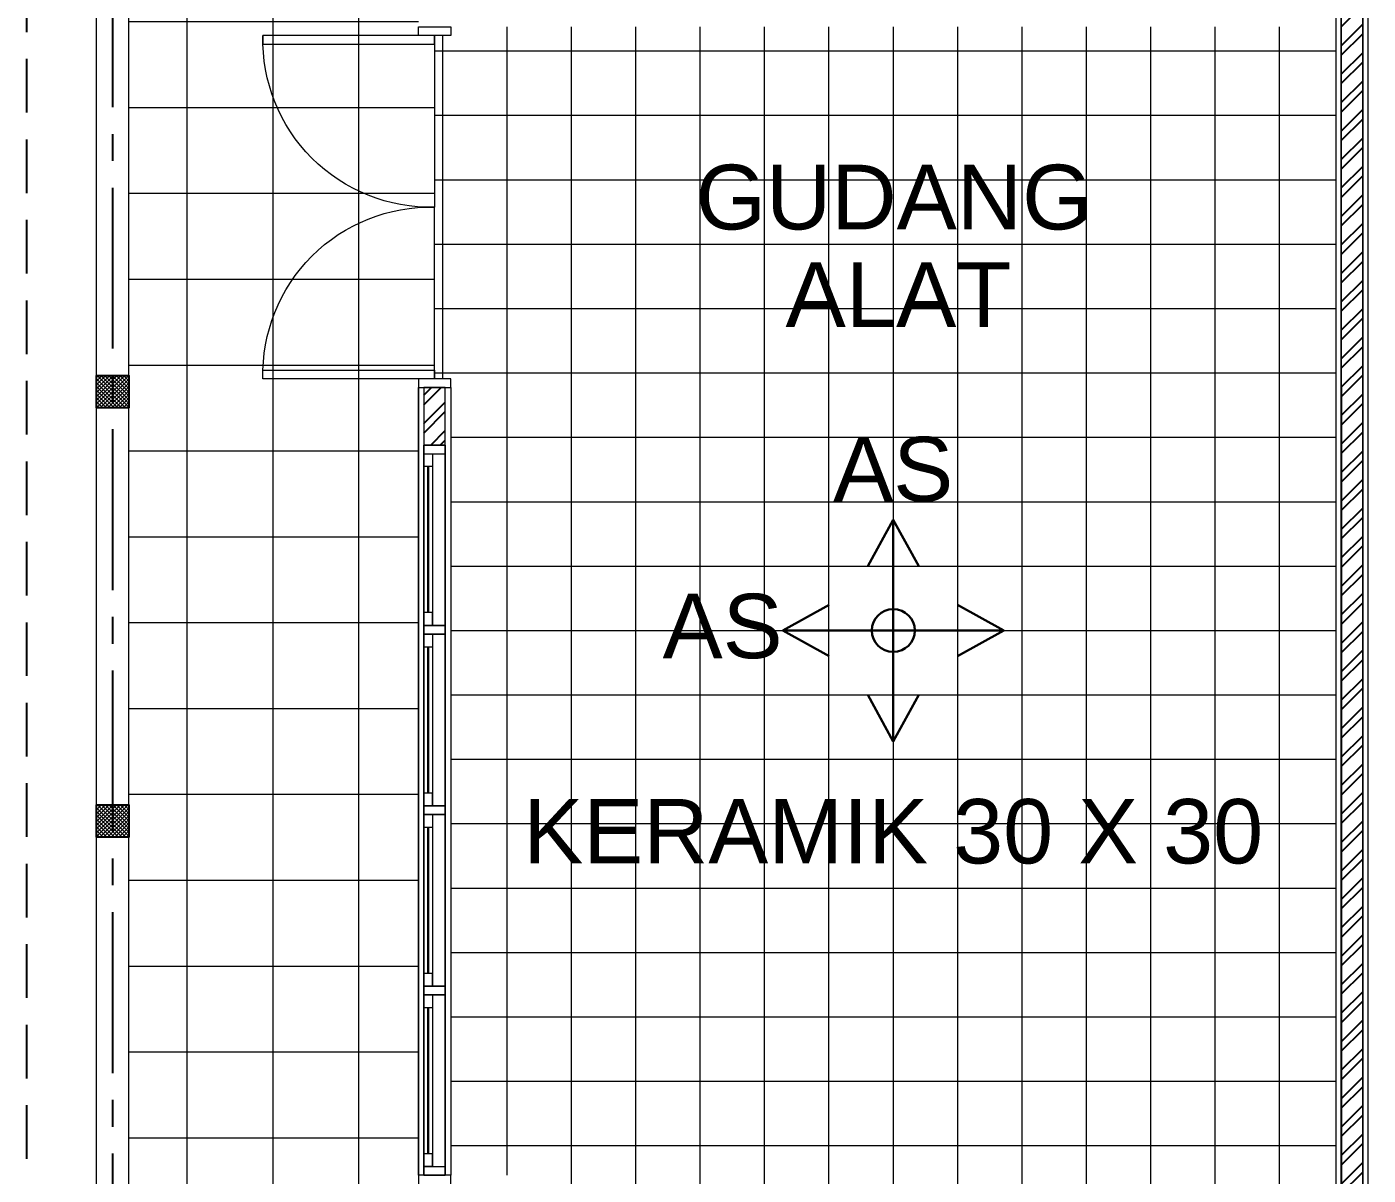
# Model space of a CAD drawing. Header units: inches. Extents: x 249 to 1192, y -18 to 440.
# Drawn here: x 428.19 to 434.44, y 202.14 to 207.49 of the extents above; entities that cross this region are included whole.
import ezdxf

# ---------------------------------------------------------------- set-up
doc = ezdxf.new("R2010")
doc.units = ezdxf.units.IN
doc.header["$MEASUREMENT"] = 0
doc.linetypes.add('CENTER2', pattern=[1.125, 0.75, -0.125, 0.125, -0.125])
doc.linetypes.add('DASHED2', pattern=[0.375, 0.25, -0.125])
for name, color, linetype, lineweight in [('ARSIR BETON', 8, 'Continuous', 0), ('DINDING', 6, 'Continuous', 0), ('DINDING2', 137, 'Continuous', 20), ('KACA', 141, 'Continuous', 30), ('keramik', 31, 'Continuous', 9), ('KERAMIKK', 142, 'Continuous', 5), ('kol', 1, 'Continuous', 30), ('KUSEN', 16, 'Continuous', 15), ('NOT', 7, 'Continuous', 9), ('TEXT (KET. RUANG)', 7, 'Continuous', 5)]:
    doc.layers.add(name, color=color, linetype=linetype, lineweight=lineweight)
for name, color, linetype in [('ARSIR DINDING', 64, 'Continuous'), ('AS', 15, 'CENTER2'), ('ATAP', 123, 'Continuous'), ('KOLOM', 5, 'Continuous')]:
    doc.layers.add(name, color=color, linetype=linetype)
doc.styles.get("Standard").update_dxf_attribs({"font": 'arial.ttf'})

# ---------------------------------------------------------------- blocks, each defined once
blk = doc.blocks.new('P1')
for points in [[(-56.6637, 234.1861), (-56.6637, 234.9861), (-56.6237, 234.9861), (-56.6237, 234.1861), (-56.6637, 234.1861)], [(-55.0637, 234.1861), (-55.0637, 234.9861), (-55.1037, 234.9861), (-55.1037, 234.1861), (-55.0637, 234.1861)], [(-56.6637, 234.1861), (-55.8637, 234.1861)], [(-55.0637, 234.1861), (-55.8637, 234.1861)]]:
    blk.add_lwpolyline(points)
for points in [[(-56.7037, 234.1111), (-56.6637, 234.1111), (-56.6637, 234.2611), (-56.7037, 234.2611)], [(-55.0237, 234.1111), (-55.0637, 234.1111), (-55.0637, 234.2611), (-55.0237, 234.2611)]]:
    blk.add_lwpolyline(points, close=True)
for centre, start, end in [((-56.6437, 234.2061), 358.5312, 91.4688), ((-55.0837, 234.2061), 88.5312, 181.4688)]:
    blk.add_arc(centre, 0.7803, start, end)
blk = doc.blocks.new('K2')
at = {"layer": 'ARSIR BETON'}
h = blk.add_hatch(dxfattribs=at)
h.set_pattern_fill('ANSI37', color=256, scale=0.1, style=0)
h.set_pattern_definition([(45, (-38.743626, 268.082874), (-0.0088388, 0.0088388), []), (135, (-38.743626, 268.082874), (-0.0088388, -0.0088388), [])])
h.paths.add_polyline_path([(-38.5936, 268.2329), (-38.7436, 268.2329), (-38.7436, 268.0829), (-38.5936, 268.0829)])
at = {"layer": 'KOLOM'}
blk.add_lwpolyline([(-38.7436, 268.0829), (-38.5936, 268.0829), (-38.5936, 268.2329), (-38.7436, 268.2329)], close=True, dxfattribs=at)

msp = doc.modelspace()

# ---------------------------------------------------------------- hatches: boundary and pattern name
at = {"layer": 'ARSIR DINDING'}
h = msp.add_hatch(dxfattribs=at)
h.set_pattern_fill('ANSI32', color=256, scale=0.25, style=0)
h.set_pattern_definition([(45, (434.31453, 196.26551), (-0.06629126, 0.06629126), []), (45, (434.35873, 196.26551), (-0.06629126, 0.06629126), [])])
h.paths.add_polyline_path([(434.3145, 208.6955), (434.4146, 208.6955), (434.4146, 196.2655), (434.3145, 196.2655)])
h = msp.add_hatch(dxfattribs=at)
h.set_pattern_fill('ANSI32', color=256, scale=0.25, style=0)
h.set_pattern_definition([(45, (-218.938135, -48.63759), (-0.066291261, 0.066291261), []), (45, (-218.89394, -48.63759), (-0.066291261, 0.066291261), [])])
h.paths.add_polyline_path([(430.0893, 205.5413), (430.1393, 205.5413), (430.1393, 205.8103), (430.0893, 205.8103)])
h.paths.add_polyline_path([(430.0393, 205.5413), (430.0893, 205.5413), (430.0893, 205.8103), (430.0393, 205.8103)])
at = {"layer": 'keramik', "ltscale": 0.1}
h = msp.add_hatch(dxfattribs=at)
h.set_pattern_fill('_USER', color=256, scale=0.4, style=0, double=1, pattern_type=0)
h.set_pattern_definition([(0, (-337.46316, -157.2854), (0, 0.4), []), (90, (-337.46316, -157.2854), (-0.4, 2e-17), [])])
h.paths.add_polyline_path([(438.2145, 220.7155), (428.6643, 220.7155), (428.6643, 191.441), (446.4401, 191.441), (446.4401, 191.291), (446.3651, 191.291), (446.3651, 189.841), (454.2895, 189.841), (454.2895, 191.441), (468.2566, 191.441), (468.2566, 191.5155), (468.8912, 191.5155), (468.8912, 191.441), (472.0638, 191.441), (472.0638, 201.866), (473.0148, 201.866), (473.0148, 202.141), (473.7148, 202.141), (473.7148, 209.441), (473.0148, 209.441), (473.0148, 209.716), (472.9748, 209.716), (472.9748, 209.791), (472.1748, 209.791), (472.1748, 209.716), (470.7143, 209.716), (470.7143, 207.2308), (471.0143, 207.2308), (471.0143, 206.6308), (470.7143, 206.6308), (470.7143, 206.5908), (470.6393, 206.5908), (470.6393, 204.9908), (470.7143, 204.9908), (470.7143, 204.9508), (471.0143, 204.9508), (471.0143, 204.3508), (470.7143, 204.3508), (470.7143, 192.716), (451.8048, 192.716), (451.8048, 192.416), (451.2048, 192.416), (451.2048, 192.716), (451.1648, 192.716), (451.1648, 192.791), (449.5648, 192.791), (449.5648, 192.716), (449.5248, 192.716), (449.5248, 192.416), (448.9248, 192.416), (448.9248, 192.716), (437.9745, 192.716), (437.9745, 192.791), (436.4145, 192.791), (436.4145, 192.716), (432.1891, 192.716), (432.1891, 196.1155), (430.0143, 196.1155), (430.0143, 205.8503), (430.0893, 205.8503), (430.0893, 207.4503), (430.0143, 207.4503), (430.0143, 207.6803), (430.0893, 207.6803), (430.0893, 208.4803), (430.0143, 208.4805), (430.0143, 211.9405), (431.0862, 211.9405), (431.0862, 211.8655), (431.8864, 211.8655), (431.8864, 211.9405), (432.2891, 211.9405), (432.2891, 212.0355), (432.3141, 212.0355), (432.3141, 212.0755), (432.3641, 212.0755), (432.3641, 212.6755), (432.3141, 212.6755), (432.3141, 212.7155), (430.0143, 212.7155), (430.0143, 216.6005), (430.0893, 216.6005), (430.0893, 217.4005), (430.0143, 217.4005), (430.0143, 219.3655), (436.6495, 219.3655), (436.6495, 219.2905), (438.2495, 219.2905), (438.2495, 219.3655), (438.2895, 219.3655), (438.2895, 220.6405), (438.2145, 220.6405)])
at = {"layer": 'KERAMIKK'}
h = msp.add_hatch(dxfattribs=at)
h.set_pattern_fill('_USER', color=256, scale=0.3, style=0, double=1, pattern_type=0)
h.set_pattern_definition([(0, (432.22694, 204.67795), (0, 0.3), []), (90, (432.22694, 204.67795), (-0.3, 2e-17), [])])
h.paths.add_polyline_path([(434.2896, 201.8655), (430.7143, 201.8655), (430.7143, 202.1405), (430.1643, 202.1405), (430.1643, 205.8503), (430.0893, 205.8503), (430.0893, 207.4503), (430.1643, 207.4503), (430.1643, 207.4903), (434.2895, 207.4903)])

# ---------------------------------------------------------------- linework, layer by layer
at = {"layer": 'AS'}
msp.add_lwpolyline([(446.3651, 191.366), (428.5893, 191.366), (428.5893, 220.8655)], dxfattribs=at)
at = {"layer": 'ATAP', "linetype": 'DASHED2'}
msp.add_lwpolyline([(428.5143, 194.341), (428.1893, 194.341), (428.1893, 221.1895), (438.7645, 221.1895), (438.7645, 219.6905), (471.0643, 219.6905), (471.0643, 218.216), (473.0143, 218.216), (473.0143, 217.866)], dxfattribs=at)
at = {"layer": 'DINDING'}
for points in [[(428.5143, 194.341), (428.5143, 220.8655)], [(446.3651, 191.441), (428.6643, 191.441), (428.6643, 220.8655)], [(434.4396, 196.1905), (434.4395, 215.4657), (434.2895, 215.4657), (434.2896, 196.1905)], [(430.0143, 205.8203), (430.0143, 196.1155), (430.1643, 196.1155), (430.1643, 202.1405)]]:
    msp.add_lwpolyline(points, dxfattribs=at)
msp.add_lwpolyline([(430.0143, 205.8103), (430.1643, 205.8103), (430.1643, 202.1405), (430.0143, 202.1405)], close=True, dxfattribs=at)
at = {"layer": 'DINDING2'}
msp.add_lwpolyline([(434.4146, 196.1905), (434.4145, 215.4407), (434.3145, 215.4407), (434.3146, 196.1905)], dxfattribs=at)
for points in [[(434.3145, 208.6955), (434.4146, 208.6955), (434.4146, 196.2655), (434.3145, 196.2655)], [(430.0393, 202.1405), (430.1393, 202.1405), (430.1393, 205.8103), (430.0393, 205.8103)]]:
    msp.add_lwpolyline(points, close=True, dxfattribs=at)
at = {"layer": 'KACA'}
for points in [[(430.0593, 205.4413), (430.0593, 204.7611)], [(430.0593, 204.6011), (430.0593, 203.9209)], [(430.0593, 203.7609), (430.0593, 203.0807)], [(430.0593, 202.9207), (430.0593, 202.2405)]]:
    msp.add_lwpolyline(points, dxfattribs=at)
at = {"layer": 'kol'}
for q in [(432.2269, 205.1943), (431.7118, 204.6779), (432.7421, 204.6779), (432.2269, 204.1615)]:
    msp.add_line((432.2269, 204.6779), q, dxfattribs=at)
for points in [[(432.1079, 204.9783), (432.2269, 205.1943), (432.346, 204.9783)], [(431.9278, 204.7969), (431.7118, 204.6779), (431.9278, 204.5589)], [(432.5261, 204.7969), (432.7421, 204.6779), (432.5261, 204.5589)], [(432.1079, 204.3775), (432.2269, 204.1615), (432.346, 204.3775)]]:
    msp.add_lwpolyline(points, dxfattribs=at)
msp.add_circle((432.2269, 204.6779), 0.1, dxfattribs=at)
at = {"layer": 'KUSEN'}
for points in [[(430.0393, 205.5013), (430.1393, 205.5013), (430.1393, 205.5413), (430.0393, 205.5413)], [(430.1393, 204.6611), (430.0393, 204.6611), (430.0393, 205.5413), (430.1393, 205.5413)], [(430.0393, 205.5413), (430.1393, 205.5413), (430.1393, 202.1405), (430.0393, 202.1405)], [(430.0793, 204.7011), (430.0393, 204.7011), (430.0393, 205.5013), (430.0793, 205.5013)], [(430.0393, 204.6611), (430.1393, 204.6611), (430.1393, 204.7011), (430.0393, 204.7011)], [(430.1393, 203.8209), (430.0393, 203.8209), (430.0393, 204.7011), (430.1393, 204.7011)], [(430.0393, 204.7011), (430.1393, 204.7011), (430.1393, 204.6611), (430.0393, 204.6611)], [(430.0793, 203.8609), (430.0393, 203.8609), (430.0393, 204.6611), (430.0793, 204.6611)], [(430.0393, 203.8209), (430.1393, 203.8209), (430.1393, 203.8609), (430.0393, 203.8609)], [(430.1393, 202.9807), (430.0393, 202.9807), (430.0393, 203.8609), (430.1393, 203.8609)], [(430.0393, 203.8609), (430.1393, 203.8609), (430.1393, 203.8209), (430.0393, 203.8209)], [(430.0793, 203.0207), (430.0393, 203.0207), (430.0393, 203.8209), (430.0793, 203.8209)], [(430.0393, 202.9807), (430.1393, 202.9807), (430.1393, 203.0207), (430.0393, 203.0207)], [(430.1393, 202.1405), (430.0393, 202.1405), (430.0393, 203.0207), (430.1393, 203.0207)], [(430.0393, 203.0207), (430.1393, 203.0207), (430.1393, 202.9807), (430.0393, 202.9807)], [(430.0793, 202.1805), (430.0393, 202.1805), (430.0393, 202.9807), (430.0793, 202.9807)], [(430.0393, 202.1805), (430.1393, 202.1805), (430.1393, 202.1405), (430.0393, 202.1405)]]:
    msp.add_lwpolyline(points, close=True, dxfattribs=at)
for points in [[(430.0793, 205.5013), (430.0793, 205.4413), (430.0393, 205.4413), (430.0393, 205.5013), (430.0793, 205.5013)], [(430.0793, 204.7011), (430.0793, 204.7611), (430.0393, 204.7611), (430.0393, 204.7011), (430.0793, 204.7011)], [(430.0793, 204.6611), (430.0793, 204.6011), (430.0393, 204.6011), (430.0393, 204.6611), (430.0793, 204.6611)], [(430.0793, 203.8609), (430.0793, 203.9209), (430.0393, 203.9209), (430.0393, 203.8609), (430.0793, 203.8609)], [(430.0793, 203.8209), (430.0793, 203.7609), (430.0393, 203.7609), (430.0393, 203.8209), (430.0793, 203.8209)], [(430.0793, 203.0207), (430.0793, 203.0807), (430.0393, 203.0807), (430.0393, 203.0207), (430.0793, 203.0207)], [(430.0793, 202.9807), (430.0793, 202.9207), (430.0393, 202.9207), (430.0393, 202.9807), (430.0793, 202.9807)], [(430.0793, 202.1805), (430.0793, 202.2405), (430.0393, 202.2405), (430.0393, 202.1805), (430.0793, 202.1805)]]:
    msp.add_lwpolyline(points, dxfattribs=at)

# ---------------------------------------------------------------- block references
at = {"xscale": -1, "rotation": 180}
for p in [(467.2579, 473.9484), (467.2579, 471.9484)]:
    msp.add_blockref('K2', p, dxfattribs=at)
at = {"layer": 'KUSEN', "xscale": -1, "rotation": 90.00000000000007}
msp.add_blockref('P1', (664.2755, 150.7866), dxfattribs=at)

# ---------------------------------------------------------------- texts
at = {"layer": 'NOT', "char_height": 0.3}
for s, insert, attachment_point in [('\\pi0.040789;AS', (431.9063, 205.5802), 1), ('AS', (431.7111, 204.849), 3)]:
    msp.add_mtext_dynamic_manual_height_columns(s, width=0.618755, gutter_width=12.5, heights=[0], dxfattribs=dict(at, insert=insert, attachment_point=attachment_point))
at = {"layer": 'NOT', "color": 1, "insert": (432.2267, 203.8928), "char_height": 0.3, "attachment_point": 2}
msp.add_mtext('KERAMIK 30 X 30', dxfattribs=at)
at = {"layer": 'TEXT (KET. RUANG)'}
for s, p in [('GUDANG', (431.3062, 206.5464)), ('ALAT', (431.7245, 206.0922))]:
    msp.add_text(s, height=0.3015, dxfattribs=at).set_placement(p)

doc.saveas('drawing.dxf')
